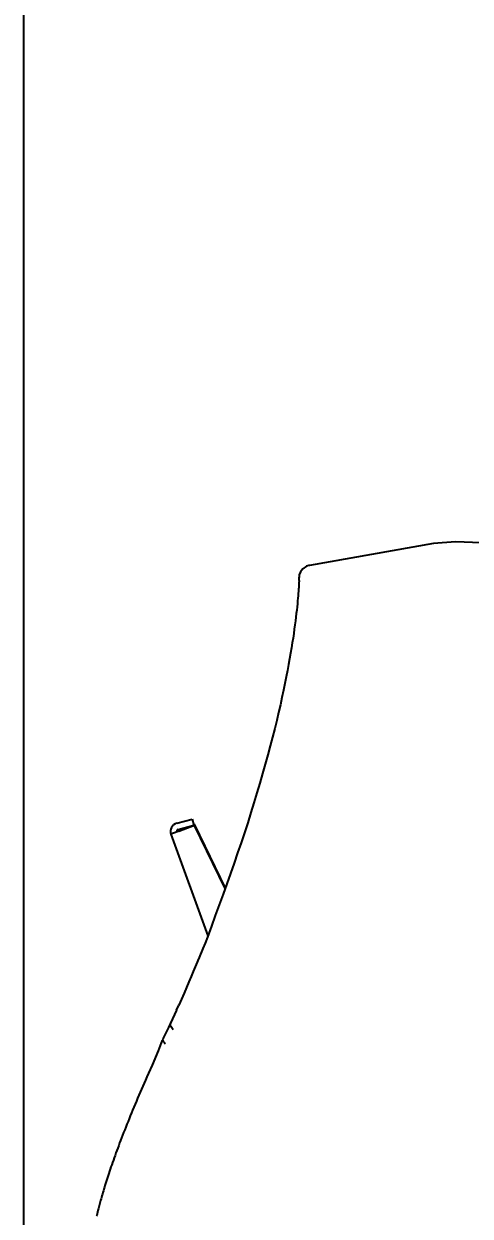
# Model space of a CAD drawing. Header units: millimetres. Extents: x 4086 to 10416, y 123 to 1549.
# Drawn here: x 6613.7 to 6640.3, y 874.2 to 945.1 of the extents above; entities that cross this region are included whole.
import ezdxf

# ---------------------------------------------------------------- set-up
doc = ezdxf.new("R2010")
doc.units = ezdxf.units.MM
doc.layers.add('外形图', color=7, linetype='Continuous')
doc.layers.add('尺寸标注', color=7, linetype='Continuous')
doc.styles.add('思源黑', font='SourceHanSansCN-Normal.ttf')
doc.dimstyles.new('尺寸标注_1_4比例中六', dxfattribs={"dimtxt": 10, "dimasz": 8, "dimexe": 2, "dimexo": 1.5, "dimgap": 1, "dimtad": 1, "dimdec": 1, "dimlfac": 4, "dimdsep": 46, "dimtxsty": '思源黑', "dimcen": 0.09, "dimadec": 0, "dimazin": 0, "dimtp": 0.01, "dimtm": 0.01, "dimtfac": 1, "dimtdec": 1, "dimtofl": 0, "dimtmove": 0, "dimatfit": 3, "dimfxl": 1, "dimtolj": 1, "dimarcsym": 0})

# ---------------------------------------------------------------- blocks, each defined once
blk = doc.blocks.new('*D777')
at = {"layer": 'Defpoints', "color": 0}
for p in [(6704.094, 953.65), (6704.094, 897.452), (6613.719, 846.827)]:
    blk.add_point(p, dxfattribs=at)
at = {"layer": '尺寸标注', "color": 0, "lineweight": -2}
for p, q in [((6613.719, 848.327), (6613.719, 955.65)), ((6704.094, 898.952), (6704.094, 955.65)), ((6621.719, 953.65), (6696.094, 953.65))]:
    blk.add_line(p, q, dxfattribs=at)
at = {"layer": '尺寸标注', "color": 0}
for points in [[(6621.719, 954.983), (6621.719, 952.316), (6613.719, 953.65)], [(6696.094, 952.316), (6696.094, 954.983), (6704.094, 953.65)]]:
    blk.add_solid(points, dxfattribs=at)
at = {"layer": '尺寸标注', "color": 0, "insert": (6658.711, 959.834), "char_height": 10, "attachment_point": 5, "style": '思源黑'}
blk.add_mtext('\\A1;361.5', dxfattribs=at)
blk = doc.blocks.new('*D778')
at = {"layer": 'Defpoints', "color": 0}
for p in [(6734.236, 975.67), (6613.719, 801.827), (6734.236, 744.42)]:
    blk.add_point(p, dxfattribs=at)
at = {"layer": '尺寸标注', "color": 0, "lineweight": -2}
for p, q in [((6613.719, 803.327), (6613.719, 977.67)), ((6734.236, 745.92), (6734.236, 977.67)), ((6621.719, 975.67), (6726.236, 975.67))]:
    blk.add_line(p, q, dxfattribs=at)
at = {"layer": '尺寸标注', "color": 0}
for points in [[(6621.719, 977.003), (6621.719, 974.337), (6613.719, 975.67)], [(6726.236, 974.337), (6726.236, 977.003), (6734.236, 975.67)]]:
    blk.add_solid(points, dxfattribs=at)
at = {"layer": '尺寸标注', "color": 0, "insert": (6673.196, 981.847), "char_height": 10, "attachment_point": 5, "style": '思源黑'}
blk.add_mtext('\\A1;482.1', dxfattribs=at)

msp = doc.modelspace()

# ---------------------------------------------------------------- linework, layer by layer
at = {"layer": '外形图', "linetype": 'Continuous'}
for p, q in [((6638.072, 914.208), (6630.695, 912.907)), ((6639.375, 914.299), (6638.072, 914.208)), ((6643.219, 914.165), (6639.375, 914.299)), ((6630.653, 912.898), (6630.53, 912.858)), ((6630.662, 912.9), (6630.653, 912.898)), ((6630.695, 912.907), (6630.662, 912.9)), ((6630.009, 910.952), (6629.995, 910.793)), ((6623.873, 897.436), (6622.464, 896.923)), ((6622.804, 897.577), (6623.726, 897.824)), ((6622.901, 897.214), (6623.823, 897.461)), ((6622.905, 897.173), (6623.344, 897.333)), ((6622.926, 897.113), (6623.866, 897.455)), ((6623.726, 897.824), (6623.823, 897.461)), ((6623.812, 897.503), (6623.844, 897.515)), ((6623.844, 897.515), (6623.866, 897.455)), ((6623.861, 897.48), (6625.689, 893.71)), ((6623.866, 897.455), (6623.875, 897.437)), ((6625.685, 893.699), (6623.873, 897.436)), ((6622.464, 896.923), (6624.658, 890.894)), ((6622.798, 886.469), (6622.934, 886.765)), ((6622.798, 886.469), (6622.563, 885.956)), ((6622.319, 885.445), (6622.102, 885.007)), ((6622.444, 885.698), (6622.319, 885.445)), ((6622.563, 885.956), (6622.443, 885.694)), ((6621.947, 884.673), (6621.698, 884.057)), ((6621.994, 884.791), (6621.978, 884.751)), ((6622, 884.805), (6621.994, 884.791)), ((6622.102, 885.007), (6622, 884.805)), ((6621.031, 882.496), (6620.95, 882.311)), ((6621.135, 882.73), (6621.031, 882.496)), ((6618.049, 874.262), (6618.04, 874.22)), ((6618.124, 874.556), (6618.049, 874.262))]:
    msp.add_line(p, q, dxfattribs=at)
for points in [[(6630.159, 912.514), (6630.093, 912.336), (6630.076, 912.22), (6630.073, 912.158), (6630.073, 912.121), (6630.075, 912.063)], [(6630.53, 912.858), (6630.305, 912.709), (6630.159, 912.514)], [(6630.075, 912.063), (6630.075, 912.033), (6630.076, 911.997), (6630.076, 911.954), (6630.075, 911.902), (6630.073, 911.84), (6630.07, 911.767), (6630.065, 911.684), (6630.059, 911.589), (6630.052, 911.483), (6630.044, 911.367), (6630.034, 911.239), (6630.022, 911.101), (6630.009, 910.952)], [(6629.995, 910.793), (6629.978, 910.623), (6629.96, 910.443), (6629.94, 910.251), (6629.917, 910.048), (6629.891, 909.834), (6629.863, 909.609), (6629.832, 909.372), (6629.798, 909.122), (6629.761, 908.86), (6629.72, 908.585), (6629.676, 908.297), (6629.628, 907.996), (6629.575, 907.681), (6629.518, 907.352), (6629.456, 907.008), (6629.389, 906.649), (6629.316, 906.275), (6629.238, 905.886), (6629.154, 905.481), (6629.064, 905.06), (6628.967, 904.622), (6628.862, 904.166), (6628.75, 903.693), (6628.63, 903.202), (6628.502, 902.696), (6628.366, 902.175), (6628.223, 901.639), (6628.072, 901.091), (6627.914, 900.531), (6627.749, 899.961), (6627.578, 899.383), (6627.4, 898.798), (6627.216, 898.207), (6627.026, 897.611), (6626.832, 897.013), (6626.633, 896.413), (6626.429, 895.81), (6626.22, 895.204), (6626.005, 894.593), (6625.785, 893.976), (6625.561, 893.353), (6625.333, 892.725), (6625.101, 892.091), (6624.865, 891.452), (6624.627, 890.809), (6624.493, 890.447)], [(6624.493, 890.448), (6624.369, 890.127), (6624.145, 889.601), (6624.062, 889.419)], [(6624.063, 889.42), (6624.019, 889.319), (6623.905, 889.051), (6623.788, 888.766), (6623.666, 888.465), (6623.536, 888.149), (6623.397, 887.818), (6623.251, 887.476), (6623.096, 887.124), (6622.934, 886.765)], [(6621.698, 884.057), (6621.34, 883.201), (6621.135, 882.73)], [(6620.79, 881.945), (6620.711, 881.763), (6620.633, 881.582), (6620.557, 881.403), (6620.481, 881.225), (6620.406, 881.048), (6620.332, 880.873), (6620.259, 880.698), (6620.187, 880.525), (6620.117, 880.354), (6620.047, 880.184), (6619.979, 880.015), (6619.911, 879.849), (6619.845, 879.683), (6619.779, 879.519), (6619.715, 879.357), (6619.652, 879.197), (6619.591, 879.038), (6619.53, 878.881), (6619.471, 878.725), (6619.413, 878.572), (6619.356, 878.42), (6619.3, 878.27), (6619.245, 878.123), (6619.192, 877.977), (6619.14, 877.833), (6619.089, 877.691), (6619.04, 877.551), (6618.992, 877.413), (6618.945, 877.278), (6618.899, 877.145), (6618.854, 877.013), (6618.811, 876.885), (6618.769, 876.758), (6618.728, 876.634), (6618.689, 876.512), (6618.651, 876.392), (6618.613, 876.275), (6618.578, 876.16), (6618.543, 876.047), (6618.509, 875.937), (6618.477, 875.83), (6618.445, 875.725), (6618.415, 875.622), (6618.386, 875.523), (6618.358, 875.426), (6618.332, 875.332), (6618.306, 875.241), (6618.282, 875.152), (6618.258, 875.067), (6618.236, 874.984), (6618.215, 874.905)], [(6620.95, 882.311), (6620.869, 882.127), (6620.79, 881.945)], [(6618.215, 874.905), (6618.194, 874.828), (6618.175, 874.755), (6618.157, 874.685), (6618.124, 874.556)]]:
    msp.add_lwpolyline(points, dxfattribs=at)
for centre, radius, start, end in [((6622.933, 897.094), 0.5, 105, 200), ((6622.933, 897.094), 0.125, 105, 200), ((6623.9, 894.437), 2.911, 109.99456, 111.82717)]:
    msp.add_arc(centre, radius, start, end, dxfattribs=at)
for points, knots in [([(6622.868, 897.089), (6622.854, 897.083), (6622.839, 897.074), (6622.814, 897.057), (6622.816, 897.051)], [0, 0, 0, 0, 7484.157189, 10677.907647, 10677.907647, 10677.907647, 10677.907647]), ([(6622.604, 885.303), (6622.57, 885.336), (6622.476, 885.438), (6622.402, 885.606), (6622.443, 885.694)], [0, 0, 0, 0, 3401.541445, 10394.423637, 10394.423637, 10394.423637, 10394.423637])]:
    msp.add_open_spline(points, degree=3, knots=knots, dxfattribs=at)
for points in [[(6622.926, 897.113), (6622.907, 897.106), (6622.887, 897.098), (6622.868, 897.089)], [(6621.994, 884.791), (6621.974, 884.74), (6621.983, 884.676), (6622.004, 884.624)], [(6622.004, 884.624), (6622.029, 884.565), (6622.069, 884.511), (6622.112, 884.464)]]:
    msp.add_open_spline(points, degree=3, dxfattribs=at)

# ---------------------------------------------------------------- dimensions: what is measured, and where the dimension line sits
at = {"layer": '尺寸标注'}
for base, p1, p2, picture, middle in [((6734.236, 975.67), (6613.719, 801.827), (6734.236, 744.42), '*D778', (6673.196, 975.67)), ((6704.094, 953.65), (6613.719, 846.827), (6704.094, 897.452), '*D777', (6658.711, 953.65))]:
    dim = msp.add_linear_dim(base=base, p1=p1, p2=p2, dimstyle='尺寸标注_1_4比例中六', dxfattribs=at)
    dim.commit()
    dim.dimension.update_dxf_attribs({"geometry": picture, "text_midpoint": middle, "dimtype": 160})

doc.saveas('drawing.dxf')
